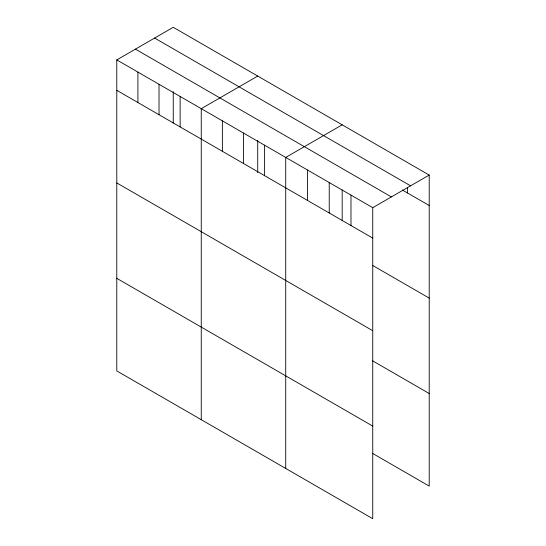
<?xml version="1.0" encoding="UTF-8"?>
<svg xmlns="http://www.w3.org/2000/svg" width="546" height="546" viewBox="0 0 546 546"><rect width="100%" height="100%" fill="white"/><g stroke="black" fill="none" stroke-linecap="round" stroke-linejoin="round"><path stroke-width="0.82" d="M116.789 59.896L372.747 207.671L372.747 518.7L116.789 370.925L116.789 59.896L173.253 27.3L429.211 175.075L429.211 486.104L372.645 453.439M257.719 76.065L201.256 108.668L201.256 419.69M342.185 124.829L285.722 157.432L285.722 468.454M372.747 207.671L429.211 175.075M154.62 38.056L410.578 185.831M402.375 190.015L429.211 205.508M135.422 49.14L391.38 196.915M116.789 90.336L372.747 238.111M372.645 265.445L429.211 298.102M116.789 182.93L372.747 330.705M372.645 360.845L429.211 393.509M116.789 278.33L372.747 426.105M407.452 187.879L407.452 192.95M350.989 195.113L350.989 225.546M342.185 189.988L342.185 220.577M329.231 182.555L329.231 212.988M307.48 169.99L307.48 200.423M264.605 145.236L264.605 175.675M257.719 140.397L257.719 172.638M243.489 133.047L243.489 163.479M222.372 120.857L222.372 151.29M180.139 96.471L180.139 126.904M173.253 91.632L173.253 123.048M159.023 84.282L159.023 114.715M137.906 72.092L137.906 102.525"/></g></svg>
